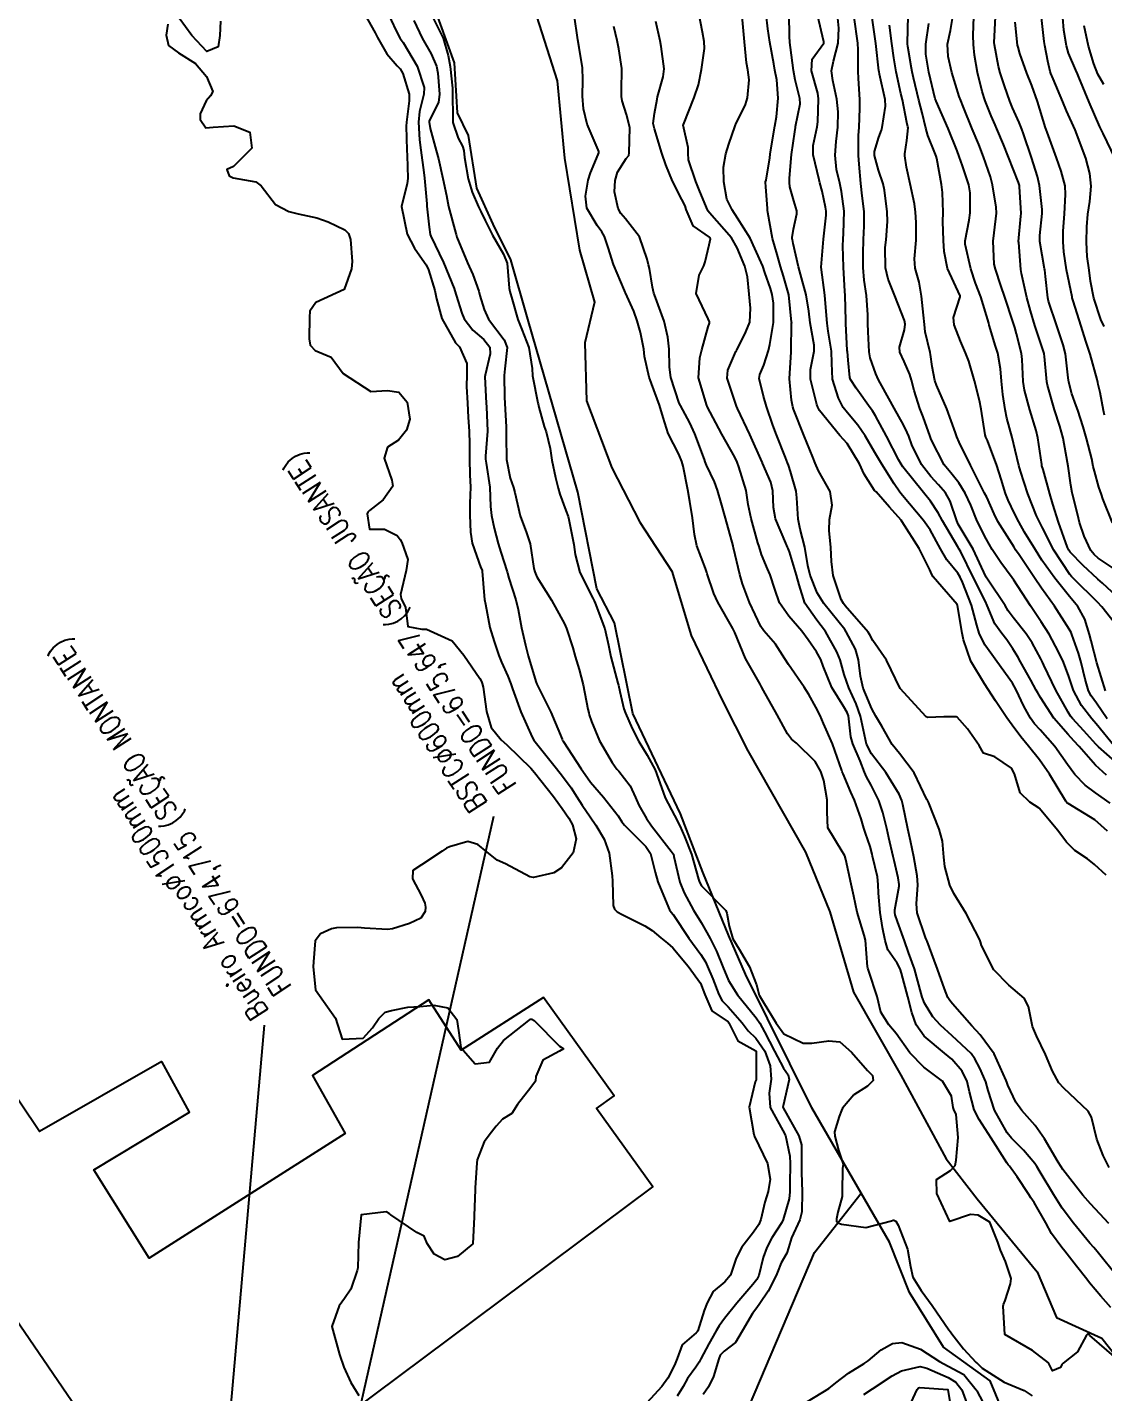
# Model space of a CAD drawing. Header units: metres. Extents: x 292545 to 299085, y 7450245 to 7463078.
# Drawn here: x 296513.7 to 296590.5, y 7454596.4 to 7454693.9 of the extents above; entities that cross this region are included whole.
import ezdxf

# ---------------------------------------------------------------- set-up
doc = ezdxf.new("R2010")
doc.units = ezdxf.units.M
doc.linetypes.add('CONTINUO', pattern=[0])
for name, color, linetype in [('Curvas de Nivel 1m', 11, 'Continuous'), ('Curvas de Nivel 5m', 15, 'Continuous'), ('Edificações', 30, 'Continuous'), ('Hidrografia', 140, 'Continuous'), ('TEXTO', 45, 'Continuous')]:
    doc.layers.add(name, color=color, linetype=linetype)
doc.styles.add('ROMANS', font='romans', dxfattribs={"height": 0.2})

msp = doc.modelspace()

# ---------------------------------------------------------------- linework, layer by layer
at = {"layer": 'Curvas de Nivel 1m', "flags": 128}
for points, elevation in [([(296539.336, 7454695.139), (296540.057, 7454693.62), (296540.3, 7454693.124), (296540.393, 7454692.974), (296540.54, 7454692.784), (296541.539, 7454691.11), (296542.037, 7454689.576), (296542.03, 7454689.105), (296541.719, 7454687.873), (296541.63, 7454687.108), (296541.718, 7454685.85), (296541.8, 7454685.107), (296542.029, 7454683.504), (296542.077, 7454683.103), (296542.221, 7454681.286), (296542.236, 7454681.102), (296542.388, 7454679.626), (296542.463, 7454679.099), (296542.509, 7454678.971), (296543.412, 7454677.089), (296544.183, 7454675.233), (296544.233, 7454675.081), (296544.33, 7454674.751), (296544.731, 7454673.488), (296544.901, 7454673.071), (296545.504, 7454672.271), (296546.288, 7454671.604), (296546.715, 7454671.046), (296546.75, 7454670.573), (296546.384, 7454669.049), (296546.377, 7454668.933), (296546.461, 7454667.048), (296546.48, 7454666.798), (296546.548, 7454665.047), (296546.422, 7454663.283), (296546.422, 7454663.057), (296546.464, 7454662.781), (296546.714, 7454661.052), (296546.783, 7454659.684), (296546.849, 7454659.049), (296547.046, 7454658.129), (296547.311, 7454657.042), (296547.502, 7454656.434), (296547.954, 7454655.032), (296547.986, 7454654.926), (296548.088, 7454654.58), (296548.585, 7454653.025), (296548.745, 7454652.341), (296548.991, 7454651.021), (296549.261, 7454649.787), (296549.467, 7454649.016), (296550.005, 7454647.207), (296550.075, 7454647.009), (296550.157, 7454646.852), (296551.07, 7454644.999), (296551.873, 7454643.071), (296551.917, 7454642.99), (296551.952, 7454642.934), (296553.25, 7454640.97), (296553.515, 7454640.562), (296553.913, 7454640.018), (296554.842, 7454638.951), (296555.89, 7454637.616), (296556.141, 7454637.191), (296556.337, 7454636.933), (296557.86, 7454635.423), (296558.192, 7454634.915), (296558.522, 7454633.592), (296558.711, 7454632.907), (296559.345, 7454631.362), (296559.532, 7454630.894), (296559.657, 7454630.748), (296559.8, 7454630.577), (296560.926, 7454628.879), (296561.771, 7454627.708), (296562.104, 7454627.203), (296562.261, 7454626.863), (296562.635, 7454625.971), (296563.069, 7454624.85), (296563.29, 7454624.408), (296563.724, 7454623.976), (296564.733, 7454622.83), (296565.154, 7454622.275), (296565.702, 7454621.734), (296566.347, 7454620.813), (296566.724, 7454619.763), (296566.793, 7454618.809), (296566.646, 7454617.817), (296566.714, 7454616.809), (296567.618, 7454615.165), (296567.801, 7454614.797), (296568.125, 7454613.318), (296568.151, 7454612.792), (296568.124, 7454611.337), (296568.132, 7454610.792), (296568.086, 7454610.272), (296567.645, 7454608.798), (296567.541, 7454608.594), (296566.835, 7454607.502), (296566.473, 7454606.811), (296566.227, 7454606.098), (296565.913, 7454604.816), (296565.777, 7454604.53), (296565.487, 7454604.179), (296564.349, 7454602.837), (296563.462, 7454601.734), (296563.082, 7454601.228), (296562.865, 7454600.856), (296562.355, 7454599.945), (296561.785, 7454598.866), (296561.66, 7454598.628), (296561.417, 7454598.277), (296560.834, 7454597.451), (296560.521, 7454596.879), (296560.075, 7454596.205)], 674), ([(296527.528, 7454694.311), (296527.463, 7454693.281), (296527.341, 7454692.476), (296526.531, 7454692.147), (296525.484, 7454693.301), (296524.561, 7454694.535)], 676), ([(296541.308, 7454694.366), (296541.897, 7454693.106), (296542.532, 7454691.983), (296542.925, 7454691.096), (296543.02, 7454690.593), (296543.137, 7454689.094), (296543.074, 7454688.514), (296542.477, 7454687.342), (296542.399, 7454687.176), (296542.392, 7454687.101), (296542.469, 7454686.665), (296542.905, 7454685.095), (296543.058, 7454684.479), (296543.384, 7454683.09), (296543.625, 7454681.874), (296543.789, 7454681.086), (296544.308, 7454679.156), (296544.333, 7454679.081), (296544.38, 7454678.901), (296545.138, 7454677.068), (296545.518, 7454676.236), (296545.932, 7454675.056), (296546.019, 7454674.744), (296546.313, 7454673.729), (296546.636, 7454673.047), (296547.743, 7454671.581), (296547.96, 7454671.033), (296547.802, 7454669.5), (296547.741, 7454669.035), (296547.779, 7454667.496), (296547.803, 7454667.034), (296547.885, 7454665.364), (296547.889, 7454665.033), (296547.882, 7454664.707), (296547.925, 7454663.034), (296548.173, 7454661.711), (296548.407, 7454661.028), (296548.507, 7454660.679), (296548.888, 7454659.023), (296549.334, 7454657.809), (296549.592, 7454657.015), (296549.856, 7454655.252), (296549.925, 7454655.012), (296550.089, 7454654.657), (296550.723, 7454653.644), (296551.131, 7454652.994), (296552.048, 7454651.32), (296552.198, 7454650.978), (296552.639, 7454649.591), (296552.818, 7454648.978), (296553.09, 7454648.05), (296553.373, 7454646.969), (296553.713, 7454645.228), (296553.775, 7454644.963), (296553.819, 7454644.81), (296553.967, 7454644.335), (296554.538, 7454642.954), (296555.453, 7454641.422), (296555.793, 7454640.941), (296555.921, 7454640.793), (296556.733, 7454639.749), (296557.106, 7454638.922), (296557.349, 7454638.37), (296557.888, 7454637.431), (296558.245, 7454636.906), (296559.661, 7454635.086), (296559.811, 7454634.891), (296559.827, 7454634.865), (296559.851, 7454634.71), (296560.27, 7454632.886), (296560.592, 7454632.112), (296561.258, 7454630.875), (296561.794, 7454629.989), (296562.212, 7454629.289), (296562.436, 7454628.86), (296562.885, 7454627.964), (296563.34, 7454626.846), (296563.748, 7454625.869), (296564.397, 7454624.833), (296565.717, 7454623.198), (296565.974, 7454622.817), (296566.311, 7454622.207), (296567.035, 7454620.807), (296567.671, 7454619.615), (296568.006, 7454619.135), (296568.084, 7454618.794), (296567.644, 7454616.923), (296567.625, 7454616.819), (296567.625, 7454616.8), (296567.642, 7454616.768), (296568.772, 7454614.783), (296568.951, 7454614.125), (296568.963, 7454612.779), (296568.963, 7454612.156), (296569.004, 7454610.779), (296568.979, 7454609.351), (296568.832, 7454608.781), (296568.247, 7454607.506), (296568.026, 7454606.795), (296567.906, 7454606.408), (296567.507, 7454605.707), (296567.239, 7454605.06), (296567.149, 7454604.803), (296566.586, 7454603.705), (296565.978, 7454602.815), (296565.775, 7454602.512), (296565.466, 7454602.101), (296564.713, 7454600.831), (296564.247, 7454600.032), (296563.431, 7454599.412), (296563.16, 7454599.12), (296563.05, 7454598.854), (296562.67, 7454597.598), (296562.314, 7454596.861), (296561.934, 7454596.328)], 673), ([(296542.568, 7454694.754), (296543.405, 7454693.091), (296543.76, 7454691.858), (296543.906, 7454691.086), (296544.056, 7454689.536), (296544.073, 7454689.084), (296544.088, 7454687.475), (296544.098, 7454687.084), (296544.462, 7454685.968), (296544.776, 7454685.395), (296544.866, 7454685.074), (296544.923, 7454684.595), (296545.191, 7454683.068), (296545.47, 7454682.121), (296545.911, 7454681.057), (296546.073, 7454680.728), (296546.393, 7454680.084), (296546.922, 7454679.045), (296547.705, 7454677.695), (296547.972, 7454677.034), (296548.11, 7454675.258), (296548.153, 7454675.032), (296548.324, 7454674.447), (296548.727, 7454673.026), (296549.011, 7454672.308), (296549.51, 7454671.018), (296549.744, 7454669.539), (296549.761, 7454669.015), (296550.158, 7454667.087), (296550.177, 7454667.011), (296550.23, 7454666.766), (296550.609, 7454665.396), (296550.736, 7454665.002), (296551.024, 7454663.821), (296551.146, 7454662.996), (296551.409, 7454661.756), (296551.602, 7454660.988), (296551.724, 7454660.552), (296552.147, 7454659.404), (296552.306, 7454658.978), (296552.368, 7454658.75), (296552.717, 7454656.974), (296552.821, 7454656.258), (296553.146, 7454654.969), (296554.075, 7454653.135), (296554.161, 7454652.959), (296554.237, 7454652.791), (296554.936, 7454650.951), (296555.19, 7454649.79), (296555.356, 7454648.947), (296555.865, 7454647.071), (296555.892, 7454646.941), (296555.988, 7454646.492), (296556.288, 7454645.247), (296556.398, 7454644.934), (296556.881, 7454643.845), (296557.345, 7454642.919), (296557.939, 7454641.949), (296558.524, 7454640.904), (296558.85, 7454639.965), (296559.238, 7454638.897), (296559.89, 7454637.643), (296560.276, 7454636.886), (296560.617, 7454636.137), (296561.12, 7454634.877), (296561.613, 7454633.095), (296561.679, 7454632.872), (296561.829, 7454632.622), (296563.556, 7454630.844), (296563.636, 7454630.677), (296563.792, 7454629.726), (296564.047, 7454628.837), (296564.516, 7454628.092), (296565.25, 7454626.825), (296565.744, 7454625.561), (296565.934, 7454624.818), (296566.211, 7454624.332), (296567.154, 7454622.806), (296567.702, 7454622.064), (296569.077, 7454621.394), (296569.692, 7454621.382), (296570.892, 7454621.561), (296571.694, 7454621.488), (296572.515, 7454620.742), (296573.67, 7454619.441), (296574.021, 7454619.08), (296574.067, 7454618.724), (296573.659, 7454618.324), (296572.693, 7454617.699), (296571.876, 7454616.748), (296571.802, 7454616.587), (296571.634, 7454616.153), (296571.311, 7454615.059), (296571.33, 7454614.753), (296571.603, 7454613.76), (296571.93, 7454612.747), (296571.887, 7454612.45), (296571.843, 7454610.747), (296571.857, 7454610.459), (296571.552, 7454609.341), (296571.453, 7454608.843), (296571.445, 7454608.751), (296571.45, 7454608.659), (296571.541, 7454608.559), (296571.818, 7454608.469), (296573.538, 7454608.244), (296575.366, 7454608.703), (296575.484, 7454608.76), (296575.544, 7454608.767), (296575.684, 7454608.699), (296575.841, 7454608.396), (296576.515, 7454606.69), (296576.735, 7454605.457), (296576.892, 7454604.686), (296577.484, 7454603.745), (296578.261, 7454602.672), (296579.456, 7454600.923), (296579.577, 7454600.781), (296579.686, 7454600.657), (296580.511, 7454599.57), (296581.377, 7454598.631), (296581.403, 7454598.611), (296581.423, 7454598.601), (296581.835, 7454598.209), (296583.409, 7454597.196), (296584.841, 7454596.596), (296585.397, 7454596.223)], 672), ([(296591.429, 7454598.899), (296589.522, 7454600.539), (296589.491, 7454600.577), (296589.454, 7454600.614), (296589.363, 7454600.632), (296589.281, 7454600.542), (296588.627, 7454599.356), (296587.624, 7454598.558), (296587.531, 7454598.45), (296587.42, 7454598.245), (296586.866, 7454598.017), (296586.577, 7454598.573), (296585.436, 7454599.459), (296583.453, 7454600.61), (296583.328, 7454602.611), (296583.354, 7454602.732), (296583.477, 7454603.017), (296583.87, 7454604.225), (296583.897, 7454604.606), (296583.511, 7454605.805), (296583.135, 7454606.614), (296582.962, 7454607.182), (296582.382, 7454608.622), (296581.55, 7454609.124), (296581.014, 7454609.175), (296579.543, 7454608.66), (296578.61, 7454610.67), (296578.588, 7454611.665), (296579.589, 7454612.295), (296579.914, 7454612.655), (296579.99, 7454613.047), (296580.117, 7454614.652), (296579.985, 7454616.308), (296579.815, 7454616.657), (296579.773, 7454616.787), (296579.652, 7454617.596), (296579.008, 7454618.667), (296577.673, 7454619.667), (296576.679, 7454620.69), (296575.704, 7454622.087), (296575.175, 7454622.708), (296574.613, 7454623.608), (296574.354, 7454624.721), (296573.76, 7454626.517), (296573.675, 7454626.731), (296573.656, 7454626.839), (296573.516, 7454628.733), (296573.43, 7454629.09), (296572.925, 7454630.739), (296572.687, 7454631.874), (296572.504, 7454632.743), (296572.113, 7454634.485), (296572.039, 7454634.748), (296571.984, 7454634.878), (296571.856, 7454635.067), (296570.829, 7454636.76), (296570.775, 7454637.876), (296570.794, 7454638.761), (296570.543, 7454640.138), (296570.335, 7454640.766), (296569.934, 7454641.491), (296568.59, 7454642.79), (296568.248, 7454643.088), (296567.96, 7454643.472), (296567.214, 7454644.808), (296566.251, 7454646.557), (296566.103, 7454646.819), (296565.996, 7454647.006), (296564.954, 7454648.831), (296564.192, 7454650.688), (296564.126, 7454650.839), (296564.045, 7454650.986), (296562.983, 7454652.856), (296562.703, 7454653.484), (296562.237, 7454654.868), (296562.202, 7454654.976), (296562.097, 7454655.248), (296561.49, 7454656.876), (296561.323, 7454657.68), (296561.18, 7454658.88), (296560.998, 7454660.038), (296560.84, 7454660.883), (296560.519, 7454662.555), (296560.428, 7454662.888), (296560.198, 7454663.407), (296559.444, 7454664.898), (296559.098, 7454666.027), (296558.82, 7454666.904), (296558.256, 7454668.466), (296558.094, 7454668.913), (296557.753, 7454670.393), (296557.706, 7454670.919), (296557.474, 7454672.102), (296557.243, 7454672.926), (296556.998, 7454673.615), (296556.4, 7454674.939), (296556.38, 7454674.986), (296556.334, 7454675.086), (296555.54, 7454676.948), (296555.158, 7454678.165), (296554.911, 7454678.952), (296554.722, 7454679.291), (296554.391, 7454679.729), (296553.653, 7454680.968), (296553.545, 7454681.835), (296553.745, 7454682.967), (296553.901, 7454683.496), (296554.45, 7454684.793), (296554.495, 7454684.916), (296554.509, 7454684.959), (296554.508, 7454685.014), (296554.455, 7454685.143), (296553.677, 7454686.968), (296553.398, 7454688.057), (296553.327, 7454688.972), (296553.356, 7454690.126), (296553.328, 7454690.972), (296553.088, 7454692.424), (296552.994, 7454692.975), (296552.751, 7454694.797)], 672), ([(296591.496, 7454604.708), (296590.033, 7454606.532), (296589.802, 7454606.812), (296589.529, 7454607.127), (296588.352, 7454608.552), (296587.553, 7454609.617), (296586.942, 7454610.566), (296585.985, 7454612.178), (296585.739, 7454612.579), (296585.595, 7454612.794), (296584.776, 7454613.764), (296583.931, 7454614.605), (296583.619, 7454614.987), (296582.73, 7454616.619), (296582.277, 7454618.003), (296582.092, 7454618.626), (296581.673, 7454619.617), (296581.327, 7454620.283), (296581.045, 7454620.64), (296579.702, 7454621.904), (296578.856, 7454622.663), (296578.312, 7454623.265), (296577.729, 7454624.243), (296577.561, 7454624.682), (296577.495, 7454624.924), (296577.009, 7454626.688), (296576.596, 7454627.87), (296576.292, 7454628.695), (296575.797, 7454630.066), (296575.642, 7454630.543), (296575.613, 7454630.703), (296575.612, 7454630.897), (296575.824, 7454632.08), (296575.929, 7454632.601), (296575.931, 7454632.699), (296575.838, 7454633.188), (296575.567, 7454634.421), (296575.499, 7454634.705), (296575.194, 7454636.038), (296575.031, 7454636.708), (296574.744, 7454637.858), (296574.459, 7454638.714), (296573.914, 7454639.81), (296573.581, 7454640.387), (296573.44, 7454640.727), (296573.136, 7454641.531), (296572.611, 7454642.74), (296572.473, 7454643.258), (296572.295, 7454644.745), (296572.218, 7454644.989), (296571.979, 7454645.379), (296571.12, 7454646.759), (296570.49, 7454648.291), (296570.325, 7454648.767), (296570.028, 7454649.323), (296569.424, 7454650.167), (296568.989, 7454650.781), (296568.059, 7454651.866), (296567.39, 7454652.8), (296567.06, 7454653.783), (296566.723, 7454654.811), (296566.522, 7454655.238), (296566.107, 7454656.248), (296565.924, 7454656.822), (296565.842, 7454657.097), (296565.353, 7454658.828), (296565.153, 7454659.83), (296564.996, 7454660.832), (296564.496, 7454662.521), (296564.368, 7454662.838), (296564.188, 7454663.199), (296563.279, 7454664.849), (296562.233, 7454666.823), (296562.22, 7454666.847), (296562.194, 7454666.9), (296561.599, 7454668.87), (296561.693, 7454670.284), (296561.851, 7454670.866), (296562.299, 7454672.496), (296562.387, 7454672.775), (296562.393, 7454672.859), (296562.306, 7454673.071), (296561.433, 7454674.874), (296561.666, 7454676.19), (296561.985, 7454676.866), (296562.077, 7454677.145), (296562.375, 7454678.35), (296562.456, 7454678.785), (296562.424, 7454678.86), (296562.383, 7454678.896), (296561.217, 7454679.703), (296560.732, 7454680.885), (296560.652, 7454681.133), (296560.41, 7454681.6), (296559.751, 7454682.897), (296559.281, 7454684.061), (296559.004, 7454684.904), (296558.47, 7454686.628), (296558.39, 7454686.911), (296558.379, 7454687.006), (296558.481, 7454687.718), (296558.652, 7454688.748), (296558.687, 7454688.908), (296559.086, 7454690.333), (296559.152, 7454690.904), (296558.947, 7454692.497), (296558.869, 7454692.907), (296558.564, 7454694.284)], 674), ([(296590.89, 7454612.521), (296590.457, 7454613.382), (296590.026, 7454614.534), (296589.637, 7454616.12), (296589.4, 7454616.542), (296587.659, 7454618.188), (296587.309, 7454618.564), (296586.848, 7454619.391), (296586.353, 7454620.573), (296585.703, 7454621.915), (296585.426, 7454622.584), (296585.151, 7454624.012), (296584.842, 7454624.593), (296583.747, 7454625.539), (296582.679, 7454626.621), (296581.78, 7454628.363), (296581.711, 7454628.631), (296581.664, 7454628.751), (296580.709, 7454630.641), (296579.824, 7454632.071), (296579.539, 7454632.654), (296579.185, 7454633.999), (296579.101, 7454634.661), (296579.001, 7454635.799), (296578.763, 7454636.667), (296578.006, 7454638.574), (296577.963, 7454638.679), (296577.936, 7454638.713), (296577.904, 7454638.767), (296576.99, 7454640.689), (296575.943, 7454642.06), (296575.419, 7454642.705), (296574.677, 7454644.001), (296574.26, 7454644.717), (296573.978, 7454645.25), (296573.531, 7454646.269), (296573.354, 7454646.73), (296573.162, 7454647.577), (296573.02, 7454648.735), (296572.796, 7454649.504), (296572.147, 7454650.748), (296572.045, 7454650.895), (296570.539, 7454652.765), (296570.081, 7454653.529), (296569.575, 7454654.775), (296569.404, 7454655.473), (296569.192, 7454656.779), (296568.857, 7454658.058), (296568.708, 7454658.784), (296568.632, 7454660.312), (296568.571, 7454660.786), (296568.177, 7454662.172), (296568.025, 7454662.636), (296567.966, 7454662.793), (296567.803, 7454663.181), (296567.166, 7454664.806), (296566.907, 7454665.497), (296566.465, 7454666.817), (296566.244, 7454667.557), (296565.945, 7454668.823), (296565.987, 7454669.101), (296566.272, 7454669.758), (296566.605, 7454670.815), (296566.704, 7454671.231), (296566.953, 7454672.81), (296566.948, 7454674.187), (296566.861, 7454674.812), (296566.75, 7454675.227), (296566.348, 7454676.37), (296566.185, 7454676.822), (296566.081, 7454677.099), (296565.291, 7454678.831), (296564.397, 7454680.263), (296564, 7454680.844), (296563.637, 7454681.621), (296563.403, 7454682.85), (296563.387, 7454683.902), (296563.554, 7454684.849), (296563.776, 7454685.53), (296564.215, 7454686.843), (296564.289, 7454687.028), (296564.479, 7454687.402), (296564.951, 7454688.373), (296565.091, 7454688.834), (296565.216, 7454690.129), (296565.128, 7454690.834), (296565.036, 7454691.341), (296564.88, 7454692.835), (296564.728, 7454694.68)], 676), ([(296590.693, 7454633.379), (296589.849, 7454634.135), (296589.34, 7454634.545), (296588.441, 7454635.133), (296587.865, 7454635.733), (296587.228, 7454636.566), (296585.896, 7454638.152), (296585.244, 7454638.59), (296584.552, 7454639.243), (296584.155, 7454640.607), (296583.929, 7454641.018), (296582.736, 7454641.827), (296581.945, 7454642.093), (296581.618, 7454642.633), (296580.798, 7454643.808), (296580.054, 7454644.649), (296579.973, 7454644.684), (296579.104, 7454644.663), (296577.972, 7454644.621), (296577.85, 7454644.681), (296575.993, 7454646.7), (296575.011, 7454648.71), (296574.037, 7454650.116), (296573.836, 7454650.519), (296573.714, 7454650.725), (296572.071, 7454652.601), (296571.956, 7454652.751), (296571.789, 7454653.039), (296571.217, 7454654.759), (296571.097, 7454655.766), (296571.052, 7454656.761), (296570.921, 7454657.972), (296570.956, 7454658.762), (296571.146, 7454659.767), (296570.996, 7454660.762), (296570.177, 7454662.216), (296569.929, 7454662.773), (296569.771, 7454663.192), (296569.124, 7454664.781), (296568.389, 7454666.631), (296568.338, 7454666.789), (296568.24, 7454667.265), (296568.093, 7454668.793), (296568.219, 7454670.727), (296568.225, 7454670.791), (296568.246, 7454672.734), (296568.253, 7454672.791), (296568.251, 7454672.844), (296568.041, 7454674.794), (296567.67, 7454676.124), (296567.459, 7454676.803), (296567.211, 7454677.657), (296566.878, 7454678.812), (296566.548, 7454680.671), (296566.533, 7454680.818), (296566.528, 7454680.942), (296566.42, 7454682.491), (296566.394, 7454682.82), (296566.398, 7454682.845), (296566.425, 7454682.976), (296566.693, 7454684.573), (296566.729, 7454684.816), (296566.767, 7454685.126), (296567.043, 7454686.811), (296567.161, 7454687.491), (296567.29, 7454688.808), (296567.185, 7454690.137), (296567.056, 7454690.812), (296566.973, 7454691.259), (296566.696, 7454692.808), (296566.557, 7454693.772), (296566.423, 7454694.812)], 677), ([(296590.766, 7454636.521), (296589.885, 7454637.319), (296587.98, 7454638.48), (296587.902, 7454638.525), (296587.87, 7454638.56), (296587.809, 7454638.656), (296586.633, 7454640.573), (296585.938, 7454641.602), (296585.145, 7454642.592), (296584.601, 7454643.242), (296583.968, 7454644.087), (296583.602, 7454644.614), (296582.799, 7454645.808), (296582.27, 7454646.627), (296581.999, 7454647.02), (296581.029, 7454648.64), (296580.515, 7454650.169), (296580.412, 7454650.646), (296580.088, 7454652.624), (296580.083, 7454652.65), (296580.063, 7454652.686), (296578.356, 7454654.676), (296578.251, 7454654.834), (296578.098, 7454655.16), (296577.343, 7454656.688), (296576.141, 7454658.588), (296576.059, 7454658.701), (296575.222, 7454659.64), (296574.268, 7454660.719), (296574.164, 7454660.836), (296573.426, 7454661.981), (296573.087, 7454662.736), (296572.204, 7454664.17), (296571.693, 7454664.755), (296570.23, 7454666.522), (296570.107, 7454666.771), (296570.047, 7454666.961), (296569.591, 7454668.777), (296569.587, 7454669.459), (296569.861, 7454670.774), (296569.856, 7454671.205), (296569.575, 7454672.777), (296569.476, 7454673.618), (296569.291, 7454674.78), (296568.883, 7454676.25), (296568.737, 7454676.786), (296568.369, 7454678.441), (296568.305, 7454678.724), (296568.29, 7454678.791), (296568.281, 7454678.884), (296568.383, 7454679.467), (296568.613, 7454680.574), (296568.61, 7454680.788), (296568.41, 7454681.498), (296568.118, 7454682.493), (296568.091, 7454682.795), (296568.109, 7454683.113), (296568.244, 7454684.793), (296568.469, 7454686.425), (296568.524, 7454686.738), (296568.534, 7454686.789), (296568.852, 7454688.423), (296568.842, 7454688.787), (296568.513, 7454690.135), (296568.374, 7454690.792), (296568.178, 7454692.434), (296568.131, 7454692.794), (296568.095, 7454693.25), (296568.071, 7454694.795)], 678), ([(296590.975, 7454638.519), (296589.91, 7454639.249), (296589.178, 7454639.803), (296588.457, 7454640.552), (296587.934, 7454641.282), (296587.019, 7454642.569), (296585.965, 7454643.756), (296585.569, 7454644.186), (296585.282, 7454644.59), (296584.816, 7454645.433), (296584.269, 7454646.606), (296584, 7454647.076), (296582.893, 7454648.621), (296582.523, 7454649.118), (296582.035, 7454649.82), (296581.629, 7454650.634), (296581.464, 7454651.221), (296581.075, 7454652.64), (296580.439, 7454654.295), (296580.275, 7454654.648), (296580.096, 7454654.927), (296579.32, 7454655.877), (296578.868, 7454656.669), (296578.133, 7454658.01), (296577.651, 7454658.685), (296576.16, 7454660.456), (296575.969, 7454660.702), (296575.563, 7454661.312), (296574.681, 7454662.715), (296574.195, 7454663.532), (296573.491, 7454664.731), (296572.97, 7454665.488), (296572.229, 7454666.357), (296571.935, 7454666.753), (296571.589, 7454667.411), (296571.16, 7454668.761), (296571.123, 7454669.913), (296571.092, 7454670.762), (296570.866, 7454672.196), (296570.796, 7454672.765), (296570.641, 7454674.454), (296570.611, 7454674.767), (296570.353, 7454676.77), (296570.528, 7454678.768), (296570.702, 7454680.462), (296570.711, 7454680.765), (296570.677, 7454681.037), (296570.417, 7454682.172), (296570.265, 7454682.772), (296570.208, 7454682.991), (296569.787, 7454684.777), (296569.791, 7454685.445), (296570.071, 7454686.774), (296570.122, 7454687.128), (296570.172, 7454688.773), (296570.108, 7454689.165), (296569.677, 7454690.778), (296569.714, 7454691.595), (296570.543, 7454692.751), (296570.553, 7454692.77), (296570.544, 7454692.839), (296570.093, 7454694.775)], 679), ([(296591.93, 7454640.959), (296590.14, 7454642.528), (296589.955, 7454642.721), (296589.091, 7454643.67), (296588.28, 7454644.555), (296588.145, 7454644.727), (296587.977, 7454644.997), (296587.093, 7454646.569), (296586.227, 7454648.371), (296586.137, 7454648.579), (296586.025, 7454648.802), (296585.394, 7454649.947), (296584.977, 7454650.591), (296584.055, 7454651.772), (296583.703, 7454652.249), (296583.474, 7454652.609), (296582.211, 7454654.508), (296582.127, 7454654.629), (296582.115, 7454654.651), (296582.094, 7454654.69), (296581.188, 7454656.639), (296580.139, 7454658.412), (296580.026, 7454658.652), (296579.552, 7454660.054), (296579.222, 7454660.664), (296578.735, 7454661.238), (296578.174, 7454661.816), (296577.506, 7454662.687), (296576.819, 7454664.079), (296576.598, 7454664.694), (296576.487, 7454664.967), (296576.221, 7454665.511), (296575.571, 7454666.707), (296574.683, 7454668.289), (296574.457, 7454668.718), (296574.267, 7454669.145), (296573.841, 7454670.289), (296573.768, 7454670.728), (296573.709, 7454672.141), (296573.689, 7454672.729), (296573.676, 7454673.366), (296573.59, 7454674.731), (296573.433, 7454675.823), (296573.361, 7454676.735), (296573.361, 7454677.733), (296573.373, 7454678.73), (296573.425, 7454679.692), (296573.424, 7454680.73), (296573.288, 7454681.857), (296573.187, 7454682.732), (296573.072, 7454684.105), (296573.016, 7454684.734), (296573.03, 7454686.171), (296573.069, 7454686.734), (296573.104, 7454688.117), (296573.111, 7454688.734), (296573.018, 7454690.232), (296572.984, 7454690.735), (296573.001, 7454692.273), (296572.972, 7454692.736), (296572.709, 7454694.591)], 681), ([(296591.317, 7454642.516), (296589.969, 7454644.18), (296589.807, 7454644.368), (296589.661, 7454644.535), (296588.92, 7454645.484), (296588.353, 7454646.555), (296588.008, 7454647.544), (296587.645, 7454648.564), (296587.294, 7454649.304), (296586.61, 7454650.574), (296586.052, 7454651.461), (296585.278, 7454652.588), (296584.09, 7454654.423), (296583.969, 7454654.602), (296583.177, 7454655.687), (296582.559, 7454656.623), (296582.124, 7454657.368), (296581.489, 7454658.637), (296581.024, 7454659.772), (296580.628, 7454660.645), (296580.17, 7454661.377), (296579.594, 7454662.076), (296579.125, 7454662.666), (296578.21, 7454664.465), (296578.136, 7454664.671), (296577.62, 7454666.072), (296577.389, 7454666.683), (296576.989, 7454667.952), (296576.79, 7454668.692), (296576.672, 7454669.099), (296576.276, 7454670.02), (296575.975, 7454670.703), (296575.942, 7454671.048), (296576.299, 7454672.279), (296576.345, 7454672.699), (296576.307, 7454672.949), (296575.614, 7454674.707), (296575.141, 7454675.916), (296574.945, 7454676.714), (296574.928, 7454678.154), (296574.984, 7454678.714), (296575.087, 7454680.019), (296575.066, 7454680.713), (296574.882, 7454682.252), (296574.767, 7454682.717), (296574.437, 7454683.684), (296574.162, 7454684.723), (296574.16, 7454685.019), (296574.466, 7454686.037), (296574.654, 7454686.535), (296574.708, 7454686.718), (296574.948, 7454688.256), (296574.912, 7454688.716), (296574.52, 7454690.533), (296574.483, 7454690.72), (296574.473, 7454690.771), (296574.257, 7454692.723), (296574.209, 7454693.061), (296573.962, 7454694.726)], 682), ([(296590.645, 7454646.523), (296590.023, 7454648.53), (296589.605, 7454650.103), (296589.49, 7454650.538), (296589.16, 7454651.649), (296588.663, 7454652.551), (296588.073, 7454653.26), (296587.013, 7454654.571), (296586.106, 7454655.86), (296585.634, 7454656.585), (296584.867, 7454657.858), (296584.451, 7454658.597), (296584.149, 7454659.18), (296583.682, 7454660.131), (296583.494, 7454660.61), (296583.201, 7454661.642), (296582.891, 7454662.619), (296582.209, 7454664.381), (296582.106, 7454664.631), (296582.06, 7454664.786), (296581.765, 7454666.635), (296581.639, 7454667.239), (296581.293, 7454668.64), (296580.879, 7454670.042), (296580.652, 7454670.646), (296580.291, 7454671.471), (296579.842, 7454672.655), (296579.806, 7454673.159), (296580.281, 7454674.651), (296580.262, 7454674.723), (296579.37, 7454676.66), (296579.139, 7454677.888), (296579.085, 7454678.663), (296579.04, 7454680.017), (296579.052, 7454680.664), (296579, 7454682.081), (296578.935, 7454682.665), (296578.613, 7454684.506), (296578.565, 7454684.669), (296578.455, 7454684.922), (296577.954, 7454686.164), (296577.825, 7454686.68), (296577.564, 7454687.764), (296577.324, 7454688.688), (296576.946, 7454690.264), (296576.848, 7454690.695), (296576.796, 7454690.966), (296576.541, 7454692.516), (296576.51, 7454692.7), (296576.509, 7454692.735), (296576.563, 7454694.7)], 684), ([(296592.065, 7454652.679), (296590.413, 7454654.202), (296590.092, 7454654.5), (296590.059, 7454654.531), (296589.034, 7454655.478), (296588.112, 7454656.421), (296588.01, 7454656.561), (296587.921, 7454656.757), (296587.275, 7454658.569), (296586.868, 7454659.861), (296586.673, 7454660.575), (296586.18, 7454662.32), (296586.103, 7454662.581), (296586.084, 7454662.681), (296585.817, 7454664.584), (296585.691, 7454665.113), (296585.246, 7454666.59), (296584.863, 7454667.977), (296584.759, 7454668.595), (296584.7, 7454670.172), (296584.647, 7454670.596), (296584.297, 7454672.009), (296584.165, 7454672.465), (296584.122, 7454672.603), (296584.029, 7454672.882), (296583.448, 7454674.613), (296583.171, 7454675.447), (296582.786, 7454676.624), (296582.706, 7454676.974), (296582.621, 7454678.626), (296582.808, 7454680.212), (296582.85, 7454680.623), (296582.83, 7454681.046), (296582.584, 7454682.628), (296582.432, 7454683.208), (296581.935, 7454684.635), (296581.594, 7454685.506), (296581.129, 7454686.643), (296580.489, 7454688.219), (296580.314, 7454688.652), (296580.203, 7454688.947), (296579.678, 7454690.658), (296579.405, 7454691.791), (296579.374, 7454692.662), (296579.57, 7454693.643), (296579.754, 7454694.658)], 686), ([(296591.611, 7454655.002), (296590.108, 7454656.008), (296589.822, 7454656.246), (296589.591, 7454656.538), (296589.112, 7454657.561), (296588.786, 7454658.55), (296588.659, 7454659.063), (296588.282, 7454660.558), (296588.262, 7454660.656), (296588.169, 7454661.214), (296587.965, 7454662.562), (296587.924, 7454662.825), (296587.607, 7454664.566), (296587.368, 7454665.422), (296586.996, 7454666.572), (296586.491, 7454668.337), (296586.446, 7454668.578), (296586.28, 7454670.391), (296586.266, 7454670.58), (296586.257, 7454670.607), (296585.593, 7454672.587), (296585.276, 7454673.633), (296585.027, 7454674.593), (296584.637, 7454676.31), (296584.592, 7454676.598), (296584.443, 7454678.529), (296584.44, 7454678.599), (296584.607, 7454680.391), (296584.612, 7454680.598), (296584.506, 7454682.515), (296584.49, 7454682.599), (296584.426, 7454682.801), (296583.712, 7454684.611), (296583.352, 7454685.506), (296582.887, 7454686.624), (296582.759, 7454686.909), (296582.482, 7454687.547), (296582.053, 7454688.634), (296581.836, 7454689.304), (296581.499, 7454690.64), (296581.284, 7454691.894), (296581.209, 7454692.643), (296581.205, 7454693.296), (296581.255, 7454694.64)], 687), ([(296591.128, 7454658.52), (296590.451, 7454660.236), (296590.347, 7454660.528), (296590.168, 7454661.056), (296589.842, 7454662.198), (296589.767, 7454662.536), (296589.65, 7454663.079), (296589.273, 7454664.544), (296589.052, 7454665.378), (296588.658, 7454666.554), (296588.545, 7454666.865), (296588.245, 7454667.733), (296588.01, 7454668.562), (296587.966, 7454668.854), (296587.793, 7454670.565), (296587.626, 7454671.23), (296587.157, 7454672.571), (296586.573, 7454674.333), (296586.517, 7454674.578), (296586.348, 7454676.092), (296586.3, 7454676.581), (296586.294, 7454676.641), (296585.946, 7454678.584), (296585.941, 7454679.023), (296586.12, 7454680.583), (296586.125, 7454680.864), (296585.936, 7454682.585), (296585.791, 7454683.228), (296585.356, 7454684.591), (296584.788, 7454686.278), (296584.668, 7454686.598), (296584.478, 7454687.076), (296584.014, 7454688.133), (296583.818, 7454688.61), (296583.423, 7454689.702), (296583.115, 7454690.621), (296582.993, 7454691.088), (296582.712, 7454692.627), (296582.703, 7454692.786), (296582.78, 7454694.618)], 688), ([(296590.555, 7454666.202), (296590.496, 7454666.527), (296590.246, 7454667.819), (296590.118, 7454668.398), (296590.089, 7454668.532), (296590.034, 7454668.755), (296589.53, 7454670.541), (296589.231, 7454671.485), (296588.892, 7454672.551), (296588.33, 7454674.349), (296588.268, 7454674.561), (296588.248, 7454674.647), (296587.864, 7454676.565), (296587.671, 7454677.866), (296587.609, 7454678.561), (296587.626, 7454679.319), (296587.714, 7454680.56), (296587.794, 7454681.937), (296587.747, 7454682.56), (296587.474, 7454683.605), (296587.146, 7454684.57), (296586.961, 7454685.075), (296586.471, 7454686.383), (296586.4, 7454686.581), (296586.363, 7454686.692), (296585.788, 7454688.587), (296585.378, 7454689.724), (296585.032, 7454690.595), (296584.537, 7454692.002), (296584.395, 7454692.455), (296584.363, 7454692.603), (296584.195, 7454694.241)], 689), ([(296591.333, 7454684.521), (296590.47, 7454686.308), (296590.35, 7454686.531), (296590.235, 7454686.773), (296589.477, 7454688.54), (296588.743, 7454690.325), (296588.647, 7454690.549), (296588.526, 7454690.811), (296587.999, 7454692.019), (296587.852, 7454692.56), (296587.666, 7454693.676), (296587.592, 7454694.565)], 691), ([(296523.769, 7454694.107), (296523.645, 7454693.323), (296523.8, 7454692.586), (296524.53, 7454692.043), (296525.736, 7454691.298), (296526.514, 7454690.363), (296526.961, 7454689.285), (296526.808, 7454688.977), (296526.493, 7454688.618), (296526.06, 7454687.713), (296526.068, 7454687.294), (296526.467, 7454686.701), (296526.992, 7454686.761), (296528.469, 7454686.851), (296529.617, 7454686.405), (296529.763, 7454685.25), (296528.44, 7454683.948), (296527.971, 7454683.741), (296528.126, 7454683.273), (296528.431, 7454683.134), (296530.035, 7454682.861), (296530.416, 7454682.564), (296531.439, 7454681.23), (296532.398, 7454680.732), (296533.045, 7454680.565), (296534.394, 7454680.283), (296535.191, 7454679.988), (296536.386, 7454679.429), (296536.646, 7454679.167), (296536.796, 7454678.746), (296536.908, 7454677.164), (296536.865, 7454676.647), (296536.333, 7454675.17), (296534.323, 7454674.249), (296533.897, 7454673.624), (296533.875, 7454673.204), (296533.844, 7454671.65), (296533.921, 7454671.204), (296534.279, 7454670.812), (296535.421, 7454670.329), (296536.263, 7454669.17), (296538.244, 7454667.897), (296539.417, 7454667.966), (296540.244, 7454667.84), (296540.822, 7454667.121), (296541.021, 7454665.918), (296540.791, 7454665.121), (296540.206, 7454664.425), (296539.422, 7454663.916), (296539.195, 7454663.14), (296539.735, 7454661.569), (296539.812, 7454661.134), (296539.126, 7454660.167), (296538.145, 7454659.404), (296538.025, 7454659.27), (296537.984, 7454659.152), (296538.132, 7454658.067), (296539.215, 7454658.056), (296540.128, 7454657.602), (296540.319, 7454657.321), (296540.438, 7454657.125), (296540.876, 7454655.894), (296540.757, 7454655.12), (296540.359, 7454653.409), (296540.392, 7454653.125), (296540.705, 7454652.479), (296540.877, 7454651.117), (296541.88, 7454650.941), (296542.041, 7454650.939), (296542.21, 7454650.93), (296544.033, 7454650.104), (296544.871, 7454649.072), (296546.006, 7454647.406), (296546.132, 7454647.186), (296546.186, 7454647.057), (296546.256, 7454646.799), (296546.487, 7454645.052), (296546.821, 7454643.907), (296547.544, 7454643.036), (296547.948, 7454642.687), (296549.648, 7454641.013), (296549.92, 7454640.7), (296551.268, 7454638.996), (296551.894, 7454638.144), (296552.359, 7454637.454), (296552.613, 7454636.979), (296552.876, 7454635.966), (296552.679, 7454634.978), (296551.842, 7454633.889), (296551.279, 7454633.555), (296549.835, 7454633.204), (296549.587, 7454633.261), (296547.845, 7454634.191), (296547.246, 7454634.438), (296546.51, 7454635.05), (296545.86, 7454635.554), (296545.162, 7454635.768), (296543.858, 7454635.409), (296543.638, 7454635.3), (296543.328, 7454635.088), (296541.843, 7454634.118), (296541.239, 7454633.716), (296541.211, 7454633.116), (296541.821, 7454631.959), (296542.081, 7454631.371), (296542.149, 7454631.105), (296542.123, 7454630.79), (296541.801, 7454630.297), (296540.995, 7454629.918), (296539.789, 7454629.552), (296539.421, 7454629.501), (296537.79, 7454629.596), (296537.313, 7454629.634), (296535.79, 7454629.626), (296535.425, 7454629.547), (296534.638, 7454629.191), (296534.273, 7454628.7), (296534.161, 7454627.196), (296534.124, 7454626.83), (296534.29, 7454625.194), (296535.713, 7454623.18), (296536.198, 7454621.673), (296537.699, 7454621.752), (296538.355, 7454622.495), (296538.809, 7454623.139), (296539.258, 7454623.594), (296539.719, 7454623.729), (296540.888, 7454623.952), (296541.722, 7454624.01), (296542.723, 7454624.095), (296543.721, 7454623.913), (296544.38, 7454623.073), (296544.489, 7454622.288), (296544.653, 7454621.07), (296545.676, 7454619.908), (296546.695, 7454620.032), (296547.277, 7454621.044), (296547.698, 7454621.578), (296549.499, 7454623.012), (296549.626, 7454623.098), (296549.714, 7454623.094), (296549.877, 7454623.008), (296551.695, 7454621.182), (296551.808, 7454621.103), (296551.97, 7454620.986), (296551.69, 7454620.823), (296550.511, 7454620.171), (296550.015, 7454619.006), (296549.98, 7454618.686), (296549.655, 7454618.223), (296548.69, 7454617.024), (296548.3, 7454616.362), (296547.627, 7454615.974), (296547.188, 7454615.476), (296546.839, 7454615.048), (296546.317, 7454614.349), (296545.817, 7454613.058), (296545.787, 7454612.862), (296545.687, 7454611.059), (296545.677, 7454610.954), (296545.612, 7454609.059), (296545.609, 7454608.992), (296545.523, 7454607.06), (296544.415, 7454606.17), (296543.512, 7454605.94), (296542.763, 7454606.339), (296542.247, 7454607.099), (296542.044, 7454607.618), (296541.531, 7454607.883), (296539.667, 7454609.129), (296539.544, 7454609.23), (296539.327, 7454609.351), (296537.543, 7454609.15), (296537.37, 7454607.162), (296537.305, 7454605.362), (296537.275, 7454605.162), (296536.818, 7454603.831), (296536.355, 7454603.171), (296535.991, 7454602.651), (296535.453, 7454601.18), (296536.01, 7454599.174), (296536.309, 7454598.282), (296536.807, 7454597.166), (296537.394, 7454596.259)], 676), ([(296591.013, 7454602.517), (296590.296, 7454603.342), (296589.49, 7454604.298), (296589.297, 7454604.542), (296588.574, 7454605.482), (296587.742, 7454606.558), (296587.525, 7454606.816), (296586.778, 7454607.814), (296586.381, 7454608.572), (296585.557, 7454610.011), (296585.32, 7454610.343), (296585.156, 7454610.586), (296584.335, 7454611.846), (296583.788, 7454612.607), (296583.7, 7454612.715), (296583.595, 7454612.852), (296582.476, 7454614.621), (296581.633, 7454615.944), (296581.276, 7454616.636), (296580.927, 7454617.913), (296580.769, 7454618.643), (296580.419, 7454619.397), (296579.679, 7454620.243), (296579.163, 7454620.665), (296577.701, 7454621.894), (296577.136, 7454622.686), (296576.834, 7454623.576), (296576.541, 7454624.692), (296576.082, 7454626.373), (296575.981, 7454626.698), (296575.767, 7454627.098), (296575.119, 7454628.053), (296574.91, 7454628.713), (296574.728, 7454629.652), (296574.558, 7454630.719), (296574.447, 7454632.097), (296574.431, 7454632.721), (296574.371, 7454633.254), (296574.028, 7454634.727), (296573.998, 7454634.872), (296573.86, 7454635.413), (296573.529, 7454636.385), (296573.403, 7454636.727), (296573.212, 7454637.401), (296572.728, 7454638.738), (296572.472, 7454639.305), (296571.921, 7454640.596), (296571.86, 7454640.751), (296571.826, 7454640.849), (296571.155, 7454642.758), (296570.529, 7454644.203), (296570.278, 7454644.767), (296569.979, 7454645.37), (296569.471, 7454646.261), (296569.151, 7454646.783), (296568.017, 7454648.407), (296567.765, 7454648.803), (296567.094, 7454649.865), (296566.258, 7454650.817), (296566.047, 7454651.109), (296565.244, 7454652.828), (296564.746, 7454654.174), (296564.559, 7454654.835), (296564.112, 7454656.742), (296564.092, 7454656.82), (296564.088, 7454656.84), (296564.077, 7454656.877), (296563.545, 7454658.849), (296563.233, 7454659.933), (296562.967, 7454660.858), (296562.75, 7454661.442), (296562.181, 7454662.637), (296562.086, 7454662.871), (296562.024, 7454663.033), (296561.336, 7454664.873), (296561, 7454665.657), (296560.317, 7454666.889), (296560.236, 7454667.066), (296559.641, 7454668.896), (296559.541, 7454669.627), (296559.523, 7454670.898), (296559.429, 7454671.761), (296559.168, 7454672.901), (296558.458, 7454674.782), (296558.413, 7454674.909), (296558.337, 7454675.335), (296558.109, 7454676.673), (296558.043, 7454676.915), (296557.936, 7454677.338), (296557.393, 7454678.92), (296556.396, 7454680.2), (296556.059, 7454680.595), (296555.873, 7454680.938), (296555.619, 7454682.146), (296555.658, 7454682.941), (296555.839, 7454683.531), (296556.447, 7454684.506), (296556.647, 7454684.731), (296556.674, 7454684.928), (296556.701, 7454686.698), (296556.672, 7454686.928), (296556.48, 7454687.664), (296556.173, 7454688.618), (296556.116, 7454688.936), (296556.12, 7454689.314), (296556.135, 7454690.936), (296555.933, 7454692.335), (296555.796, 7454692.941), (296555.561, 7454693.942)], 673), ([(296590.761, 7454644.522), (296589.984, 7454645.648), (296589.623, 7454646.169), (296589.434, 7454646.538), (296589.195, 7454647.352), (296588.897, 7454648.547), (296588.701, 7454649.222), (296588.231, 7454650.557), (296588.175, 7454650.689), (296588.047, 7454650.941), (296586.989, 7454652.571), (296586.082, 7454653.846), (296585.562, 7454654.585), (296584.466, 7454656.239), (296584.228, 7454656.599), (296584.116, 7454656.776), (296582.968, 7454658.618), (296582.684, 7454659.157), (296582.16, 7454660.347), (296582.017, 7454660.631), (296581.839, 7454660.96), (296580.996, 7454662.642), (296580.207, 7454664.279), (296580.036, 7454664.652), (296579.934, 7454664.934), (296579.324, 7454666.659), (296578.589, 7454668.336), (296578.465, 7454668.668), (296578.273, 7454669.668), (296578.15, 7454670.54), (296578.119, 7454670.672), (296577.773, 7454672.153), (296577.716, 7454672.679), (296577.651, 7454673.341), (296577.514, 7454674.682), (296577.336, 7454675.679), (296577.059, 7454676.689), (296577.015, 7454677.346), (296577.138, 7454678.689), (296577.142, 7454679.938), (296577.086, 7454680.69), (296577.001, 7454681.284), (296576.698, 7454682.696), (296576.441, 7454683.902), (296576.312, 7454684.701), (296576.319, 7454684.836), (296576.464, 7454685.799), (296576.553, 7454686.699), (296576.544, 7454686.77), (296576.477, 7454687.094), (296576.146, 7454688.703), (296576.041, 7454689.164), (296575.708, 7454690.708), (296575.549, 7454691.693), (296575.404, 7454692.711), (296575.237, 7454694.032)], 683), ([(296590.512, 7454689.791), (296590.097, 7454690.534), (296589.803, 7454691.264), (296589.427, 7454692.541), (296589.116, 7454693.986)], 692), ([(296569.393, 7454595.819), (296570.907, 7454596.757), (296571.407, 7454597.147), (296572.312, 7454597.843), (296573.421, 7454598.527), (296573.707, 7454598.726), (296574.644, 7454599.503), (296575.442, 7454599.965), (296576.108, 7454600.028), (296577.436, 7454599.547), (296578.786, 7454598.666), (296579.42, 7454598.349), (296580.528, 7454597.757), (296581.403, 7454596.659), (296581.42, 7454596.63), (296581.449, 7454596.583), (296582.509, 7454594.619)], 673), ([(296573.399, 7454596.33), (296574.008, 7454596.721), (296575.413, 7454597.659), (296576.089, 7454598.02), (296577.419, 7454598.317), (296577.885, 7454598.208), (296579.412, 7454597.541), (296579.966, 7454597.209), (296580.38, 7454596.645), (296580.976, 7454595.039)], 674)]:
    msp.add_lwpolyline(points, dxfattribs=dict(at, elevation=elevation))
at = {"layer": 'Curvas de Nivel 5m', "flags": 128}
for points, elevation in [([(296537.593, 7454695.16), (296538.548, 7454693.472), (296538.719, 7454693.147), (296539.379, 7454691.985), (296540.126, 7454691.126), (296540.321, 7454690.923), (296540.518, 7454690.584), (296540.978, 7454689.115), (296540.972, 7454688.639), (296540.779, 7454687.117), (296540.77, 7454686.817), (296540.816, 7454685.116), (296540.827, 7454684.736), (296540.867, 7454683.116), (296540.833, 7454682.701), (296540.425, 7454681.12), (296540.424, 7454681.099), (296540.829, 7454679.116), (296541.356, 7454678.123), (296542.076, 7454677.104), (296542.183, 7454676.935), (296542.348, 7454676.562), (296542.803, 7454675.095), (296542.929, 7454674.492), (296543.302, 7454673.09), (296544.287, 7454671.373), (296544.424, 7454671.217), (296544.567, 7454671.076), (296545.086, 7454669.883), (296545.085, 7454669.068), (296545.073, 7454668.245), (296545.144, 7454667.066), (296545.187, 7454666.03), (296545.255, 7454665.064), (296545.278, 7454664.138), (296545.267, 7454663.069), (296545.311, 7454661.933), (296545.336, 7454661.068), (296545.294, 7454659.926), (296545.297, 7454659.068), (296545.347, 7454657.845), (296545.464, 7454657.066), (296546.095, 7454655.315), (296546.172, 7454655.137), (296546.189, 7454655.059), (296546.317, 7454653.298), (296546.353, 7454653.056), (296546.418, 7454652.705), (296546.737, 7454651.05), (296547.034, 7454650.046), (296547.372, 7454649.04), (296547.556, 7454648.575), (296548.008, 7454647.567), (296548.23, 7454647.028), (296548.347, 7454646.678), (296548.938, 7454645.02), (296549.747, 7454643.22), (296549.865, 7454643.011), (296549.951, 7454642.89), (296551.476, 7454640.994), (296551.917, 7454640.437), (296552.528, 7454639.599), (296552.929, 7454638.975), (296553.306, 7454638.377), (296553.889, 7454637.544), (296554.297, 7454636.956), (296554.872, 7454635.946), (296555.235, 7454634.946), (296555.448, 7454633.333), (296555.464, 7454632.944), (296555.533, 7454631.217), (296555.607, 7454630.942), (296555.801, 7454630.76), (296556.158, 7454630.578), (296557.791, 7454629.754), (296558.296, 7454629.42), (296558.933, 7454628.903), (296559.408, 7454628.524), (296559.776, 7454628.189), (296560.88, 7454626.879), (296561.745, 7454625.678), (296562.065, 7454624.865), (296562.551, 7454623.688), (296563.714, 7454622.917), (296563.78, 7454622.839), (296564.42, 7454621.559), (296565.693, 7454620.839), (296565.711, 7454620.82), (296565.72, 7454620.793), (296565.716, 7454618.819), (296565.711, 7454618.771), (296565.661, 7454618.622), (296565.223, 7454616.826), (296565.555, 7454614.88), (296565.567, 7454614.821), (296565.577, 7454614.785), (296565.612, 7454614.734), (296566.54, 7454612.811), (296566.71, 7454611.68), (296566.566, 7454610.81), (296566.341, 7454610.033), (296566.042, 7454608.815), (296565.899, 7454608.457), (296565.534, 7454607.904), (296564.696, 7454606.832), (296564.3, 7454606.05), (296563.881, 7454604.844), (296563.488, 7454604.349), (296562.663, 7454603.676), (296562.229, 7454602.862), (296562.011, 7454602.321), (296561.551, 7454600.869), (296561.52, 7454600.801), (296561.451, 7454600.721), (296560.449, 7454599.869), (296560.081, 7454598.883), (296559.903, 7454598.401), (296559.409, 7454597.488), (296558.995, 7454596.896), (296557.385, 7454595.132)], 675), ([(296590.875, 7454608.52), (296590.228, 7454609.208), (296589.557, 7454609.92), (296589.019, 7454610.545), (296587.59, 7454612.382), (296587.465, 7454612.561), (296587.254, 7454612.906), (296586.293, 7454614.573), (296585.627, 7454615.522), (296584.677, 7454616.594), (296584.237, 7454617.19), (296583.661, 7454618.404), (296583.592, 7454618.611), (296583.559, 7454618.716), (296582.705, 7454620.62), (296581.703, 7454621.987), (296581.105, 7454622.636), (296579.728, 7454624.187), (296579.521, 7454624.443), (296579.394, 7454624.655), (296579.142, 7454625.259), (296578.653, 7454626.667), (296578.419, 7454627.32), (296577.911, 7454628.678), (296577.871, 7454628.766), (296577.786, 7454628.94), (296577.198, 7454630.686), (296577.166, 7454631.334), (296577.254, 7454632.686), (296577.201, 7454633.324), (296576.958, 7454634.689), (296576.729, 7454635.827), (296576.545, 7454636.693), (296576.183, 7454638.413), (296576.104, 7454638.698), (296575.908, 7454639.163), (296574.967, 7454640.71), (296573.943, 7454642.031), (296573.587, 7454642.725), (296573.297, 7454644.061), (296573.168, 7454644.732), (296572.851, 7454645.607), (296572.322, 7454646.745), (296572.007, 7454647.69), (296571.707, 7454648.753), (296571.476, 7454649.308), (296570.677, 7454650.764), (296570.055, 7454651.577), (296569.192, 7454652.779), (296568.782, 7454654.087), (296568.607, 7454654.785), (296568.109, 7454656.439), (296568.012, 7454656.692), (296567.965, 7454656.792), (296567.838, 7454657.073), (296567.101, 7454658.806), (296566.957, 7454659.614), (296566.908, 7454660.809), (296566.769, 7454661.411), (296566.183, 7454662.779), (296566.165, 7454662.82), (296566.149, 7454662.855), (296565.265, 7454664.829), (296564.394, 7454666.676), (296564.318, 7454666.839), (296564.236, 7454667.051), (296563.651, 7454668.846), (296563.703, 7454669.411), (296564.282, 7454670.733), (296564.317, 7454670.806), (296564.33, 7454670.84), (296564.981, 7454672.148), (296565.269, 7454672.83), (296565.321, 7454673.827), (296565.215, 7454674.831), (296565.113, 7454676.064), (296564.909, 7454676.834), (296564.373, 7454678.146), (296563.952, 7454678.844), (296562.401, 7454680.639), (296562.295, 7454680.754), (296562.239, 7454680.862), (296561.706, 7454682.161), (296561.411, 7454682.875), (296560.9, 7454684.429), (296560.859, 7454684.884), (296560.862, 7454685.289), (296560.525, 7454686.889), (296560.53, 7454686.946), (296561.3, 7454688.878), (296561.6, 7454689.78), (296561.829, 7454690.87), (296562.03, 7454692.359), (296562.022, 7454692.868), (296561.904, 7454693.519), (296561.629, 7454694.874)], 675), ([(296590.699, 7454640.522), (296589.933, 7454641.221), (296588.749, 7454642.548), (296588.375, 7454642.972), (296587.961, 7454643.407), (296586.959, 7454644.57), (296585.988, 7454646.048), (296585.799, 7454646.391), (296585.695, 7454646.584), (296585.3, 7454647.294), (296584.576, 7454648.602), (296584.376, 7454648.954), (296584.032, 7454649.527), (296583.599, 7454650.167), (296583.234, 7454650.612), (296582.751, 7454651.321), (296582.19, 7454652.628), (296582.067, 7454652.907), (296581.191, 7454654.639), (296580.313, 7454656.446), (296580.209, 7454656.649), (296580.115, 7454656.812), (296579.003, 7454658.667), (296578.7, 7454659.223), (296578.157, 7454660.068), (296577.657, 7454660.685), (296576.181, 7454662.511), (296576.052, 7454662.701), (296575.891, 7454662.999), (296575.024, 7454664.712), (296574.227, 7454666.162), (296574.006, 7454666.499), (296573.843, 7454666.726), (296572.857, 7454668.138), (296572.456, 7454668.747), (296572.406, 7454668.89), (296572.277, 7454670.13), (296572.223, 7454670.751), (296572.222, 7454670.812), (296572.126, 7454672.752), (296572.119, 7454672.938), (296572.069, 7454674.753), (296572.055, 7454675.033), (296571.953, 7454676.754), (296571.897, 7454678.276), (296571.916, 7454678.747), (296571.957, 7454679.169), (296572.001, 7454680.746), (296571.818, 7454682.15), (296571.678, 7454682.751), (296571.46, 7454683.732), (296571.363, 7454684.756), (296571.43, 7454685.723), (296571.535, 7454686.754), (296571.571, 7454687.841), (296571.48, 7454688.755), (296571.185, 7454690.088), (296571.092, 7454690.761), (296571.234, 7454691.464), (296571.577, 7454692.754), (296571.613, 7454693.814), (296571.527, 7454694.756)], 680), ([(296591.601, 7454650.961), (296590.38, 7454652.527), (296590.068, 7454652.868), (296588.344, 7454654.556), (296588.216, 7454654.68), (296588.096, 7454654.821), (296586.96, 7454656.572), (296586.137, 7454658.16), (296585.927, 7454658.582), (296585.717, 7454659.014), (296585.09, 7454660.591), (296584.562, 7454662.214), (296584.463, 7454662.597), (296584.199, 7454663.702), (296583.972, 7454664.604), (296583.609, 7454665.991), (296583.489, 7454666.611), (296583.313, 7454667.683), (296583.223, 7454668.616), (296583.151, 7454669.497), (296582.946, 7454670.62), (296582.8, 7454671.134), (296582.338, 7454672.629), (296582.305, 7454672.753), (296581.735, 7454674.636), (296581.371, 7454675.611), (296581.02, 7454676.643), (296580.624, 7454678.394), (296580.619, 7454678.648), (296580.919, 7454680.121), (296580.989, 7454680.644), (296580.987, 7454682.074), (296580.886, 7454682.645), (296580.443, 7454683.998), (296580.205, 7454684.652), (296580.049, 7454685.062), (296579.408, 7454686.661), (296578.561, 7454688.601), (296578.528, 7454688.67), (296578.495, 7454688.782), (296578.045, 7454690.677), (296577.823, 7454691.968), (296577.81, 7454692.681), (296578.029, 7454694.149)], 685), ([(296590.532, 7454672.528), (296590.31, 7454673.027), (296589.794, 7454674.538), (296589.567, 7454675.764), (296589.459, 7454676.543), (296589.339, 7454677.522), (296589.287, 7454678.541), (296589.303, 7454679.627), (296589.381, 7454680.54), (296589.512, 7454681.439), (296589.617, 7454682.538), (296589.527, 7454683.444), (296589.237, 7454684.542), (296588.473, 7454686.55), (296587.853, 7454687.926), (296587.598, 7454688.563), (296586.901, 7454690.19), (296586.731, 7454690.577), (296586.681, 7454690.734), (296586.532, 7454691.469), (296586.313, 7454692.582), (296586.261, 7454692.868), (296586.07, 7454694.585)], 690), ([(296576.625, 7454595.447), (296577.199, 7454596.682), (296577.29, 7454596.795), (296577.404, 7454596.817), (296579.39, 7454596.674), (296579.734, 7454594.655)], 675)]:
    msp.add_lwpolyline(points, dxfattribs=dict(at, elevation=elevation))
at = {"layer": 'Edificações'}
msp.add_lwpolyline([(296523.333, 7454620.085), (296514.618, 7454615.094), (296511.89, 7454619.141), (296504.423, 7454614.108), (296524.006, 7454585.468), (296558.344, 7454611.132), (296554.327, 7454616.727), (296555.587, 7454617.632), (296550.548, 7454624.649), (296544.678, 7454620.899), (296542.38, 7454624.482), (296534.09, 7454619.084), (296536.397, 7454614.932), (296522.419, 7454606.044), (296518.482, 7454612.34), (296525.31, 7454616.468)], close=True, dxfattribs=at)
at = {"layer": 'Hidrografia'}
for points in [[(296548.406, 7454699.829), (296551.539, 7454690.049), (296552.054, 7454684.54), (296553.13, 7454677.976), (296554.186, 7454674.264), (296553.51, 7454671.36), (296553.629, 7454667.23), (296555.421, 7454662.448), (296557.418, 7454658.576), (296559.712, 7454655.063), (296561.092, 7454650.487), (296563.328, 7454645.805), (296565.12, 7454642.256), (296569.247, 7454635.028), (296570.968, 7454630.761), (296572.66, 7454625.02), (296576.043, 7454619.094), (296579.283, 7454613.145), (296581.494, 7454610.282), (296585.769, 7454605.063), (296587.137, 7454601.826), (296590.384, 7454600.334), (296593.167, 7454596.786)], [(296595.127, 7454580.435), (296588.831, 7454586.625), (296584.6, 7454592.019), (296582.405, 7454597.286), (296579.076, 7454599.688), (296576.649, 7454603.601), (296575.24, 7454607.182), (296569.688, 7454616.774), (296564.966, 7454626.314), (296563.762, 7454629.048), (296561.91, 7454633.585), (296560.326, 7454637.76), (296556.929, 7454644.922), (296555.627, 7454651.37), (296554.356, 7454653.8), (296552.997, 7454660.694), (296549.429, 7454673.058), (296548.225, 7454677.274), (296546.969, 7454679.84), (296545.796, 7454682.406), (296545.207, 7454686.157), (296544.429, 7454687.783), (296544.203, 7454691.333), (296542.708, 7454695.475)], [(296536.865, 7454560.305), (296542.047, 7454566.614), (296548.194, 7454574.389), (296555.462, 7454584.493), (296564.426, 7454593.629), (296569.88, 7454606.441), (296573.214, 7454610.683)]]:
    msp.add_lwpolyline(points, dxfattribs=at)
at = {"layer": 'TEXTO', "linetype": 'CONTINUO'}
for points in [[(296530.693, 7454565.376, 0), (296547.013, 7454637.596, 0)], [(296530.625, 7454622.678, 0), (296525.586, 7454565.354, 0)]]:
    msp.add_polyline3d(points, dxfattribs=at)

# ---------------------------------------------------------------- texts
at = {"layer": 'TEXTO', "style": 'ROMANS', "width": 0.8}
for s, p in [('FUNDO=675,647 (SEÇÃO JUSANTE)', (296548.683, 7454639.814)), ('FUNDO=674,715 (SEÇÃO MONTANTE)', (296532.648, 7454625.422)), ('BSTCØ600mm', (296546.591, 7454638.496)), ('Bueiro ArmcoØ1500mm', (296531.002, 7454623.668))]:
    msp.add_text(s, height=1.5, rotation=122.99116, dxfattribs=at).set_placement(p)

doc.saveas('drawing.dxf')
